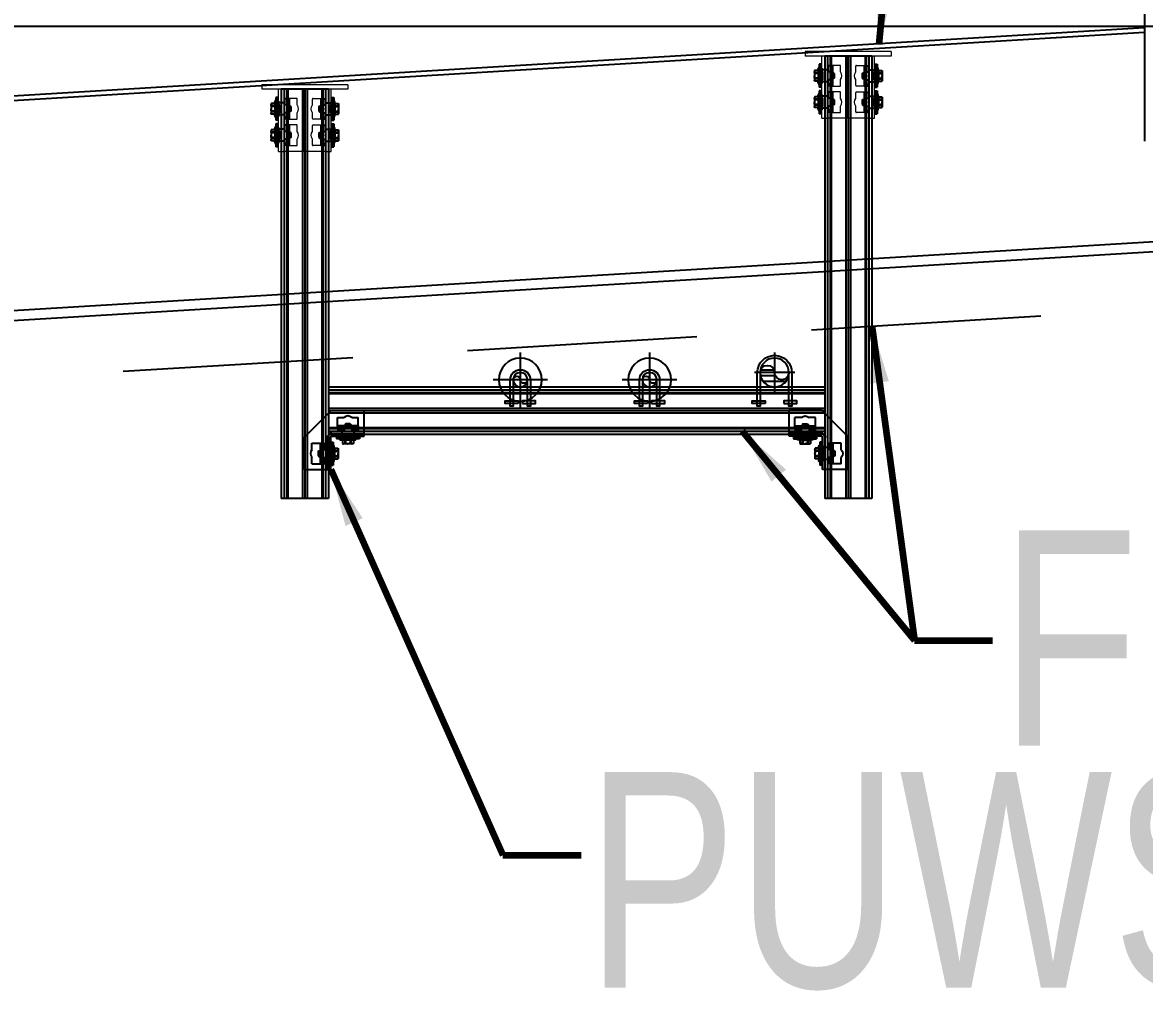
# Model space of a CAD drawing. Header units: millimetres. Extents: x 0 to 268175, y 0 to 74250.
# Drawn here: x 64527 to 66480, y 23017 to 24703 of the extents above; entities that cross this region are included whole.
import ezdxf
from ezdxf.enums import TextEntityAlignment as Align

# ---------------------------------------------------------------- set-up
doc = ezdxf.new("R2010")
doc.units = ezdxf.units.MM
doc.header["$LTSCALE"] = 200
for name, pattern in [('CEN-GAUN', [32.2, 30, -1, 0.2, -1]), ('H3', [3, 2, -1]), ('phl_thick', [0])]:
    doc.linetypes.add(name, pattern=pattern)
for name, color, linetype in [('1 CEN', 15, 'CEN-GAUN'), ('@@P3_P4 환상망 SUPPORT', 143, 'Continuous'), ('BA', 9, 'Continuous'), ('PIPE', 3, 'Continuous'), ('PIPE RACK', 6, 'Continuous'), ('TE', 2, 'Continuous')]:
    doc.layers.add(name, color=color, linetype=linetype)
doc.styles.add('GHS_DIM', font='romans.shx', dxfattribs={"width": 0.7, "bigfont": 'ghs.shx'})
doc.styles.add('돋움체', font='gulim.ttc')
doc.dimstyles.new('LEADER50', dxfattribs={"dimscale": 0, "dimtxt": 100, "dimasz": 100, "dimexe": 50, "dimexo": 50, "dimgap": 40, "dimtad": 1, "dimdec": 0, "dimdsep": 46, "dimtxsty": 'GHS_DIM', "dimcen": 2.5, "dimclrd": 1, "dimclre": 1, "dimclrt": 2, "dimadec": 0, "dimazin": 0, "dimtfac": 1, "dimtdec": 0, "dimtofl": 0, "dimtmove": 0, "dimatfit": 3, "dimfxl": 30, "dimtvp": 1, "dimtolj": 1, "dimtzin": 0, "dimarcsym": 0})

# ---------------------------------------------------------------- blocks, each defined once
blk = doc.blocks.new('A$C655E5722')
at = {"layer": 'PIPE', "color": 1}
blk.add_lwpolyline([(13.8, 46.1, -1), (38.8, 46.1), (38.8, 0), (43.8, 0), (43.8, 46.1, 1), (8.8, 46.1), (8.8, 0), (13.8, 0)], format="xyb", close=True, dxfattribs=at)
for points in [[(22.7, 5), (0, 5), (0, 9.3), (22.7, 9.3)], [(30, 5), (52.7, 5), (52.7, 9.3), (30, 9.3)]]:
    blk.add_lwpolyline(points, close=True, dxfattribs=at)
blk = doc.blocks.new('A$C5D586DC2')
at = {"layer": 'PIPE', "color": 1}
for p, q in [((47.5, 95), (47.5, 0)), ((0, 47.5), (95, 47.5))]:
    blk.add_line(p, q, dxfattribs=at)
blk.add_circle((47.5, 47.5), 37.5, dxfattribs=at)
at = {"layer": 'PIPE'}
blk.add_circle((47.5, 47.5), 12.5, dxfattribs=at)
at = {"layer": 'PIPE', "color": 2}
for centre, start, end in [((41.2, 47.5), 180, 0), ((53.7, 47.5), 0, 180)]:
    blk.add_arc(centre, 6.25, start, end, dxfattribs=at)
blk = doc.blocks.new('A$C26622CD1')
at = {"layer": 'PIPE'}
for name, p in [('A$C5D586DC2', (0, 0)), ('A$C655E5722', (21.2, 1.4))]:
    blk.add_blockref(name, p, dxfattribs=at)
blk = doc.blocks.new('A$C7DF4670E')
at = {"layer": 'PIPE', "color": 1}
blk.add_lwpolyline([(13.8, 58.6, -1), (63.8, 58.6), (63.8, 0), (68.8, 0), (68.8, 58.6, 1), (8.8, 58.6), (8.8, 0), (13.8, 0)], format="xyb", close=True, dxfattribs=at)
for points in [[(22.7, 5), (0, 5), (0, 9.3), (22.7, 9.3)], [(55, 5), (77.7, 5), (77.7, 9.3), (55, 9.3)]]:
    blk.add_lwpolyline(points, close=True, dxfattribs=at)
blk = doc.blocks.new('*X2627')
at = {"color": 0}
for p, q in [((-12702.2, 15370), (-12701.5, 15370)), ((-12679.2, 15370), (-12653.5, 15370)), ((-12677, 15380), (-12653.6, 15380)), ((-12697.4, 15360), (-12658.3, 15360))]:
    blk.add_line(p, q, dxfattribs=at)
blk = doc.blocks.new('A$C621C202B')
at = {"layer": 'PIPE', "color": 1}
for p, q in [((35, 70), (35, 0)), ((0, 35), (70, 35))]:
    blk.add_line(p, q, dxfattribs=at)
at = {"layer": 'PIPE'}
blk.add_circle((35, 35), 25, dxfattribs=at)
at = {"layer": 'PIPE', "color": 2}
for centre, start, end in [((47.5, 35), 0, 180), ((22.5, 35), 180, 0)]:
    blk.add_arc(centre, 12.5, start, end, dxfattribs=at)
at = {"layer": 'PIPE', "color": 1}
blk.add_blockref('*X2627', (12712.8, -15340.6), dxfattribs=at)
blk = doc.blocks.new('A$C33D3164D')
at = {"layer": 'PIPE'}
for name, p in [('A$C7DF4670E', (0, 0)), ('A$C621C202B', (3.8, 23.6))]:
    blk.add_blockref(name, p, dxfattribs=at)
blk = doc.blocks.new('A$Cd080613a')
at = {"layer": '@@P3_P4 환상망 SUPPORT', "color": 2, "linetype": 'phl_thick'}
for p, q in [((-20, 4.434), (-18.540497, 4.434)), ((-20, 1.034), (-20, 4.434)), ((-20, 1.034), (-18.540497, 1.034)), ((-18.540497, 4.434), (-11.18034, 4.434)), ((-18.540497, 1.034), (-18.540497, 4.434)), ((-18.540497, 1.034), (-11.18034, 1.034)), ((-13.5, 0), (-13.5, 1.034)), ((-13.5, 0), (-8, 0)), ((-11.18034, 4.434), (-10.999621, 4.526016)), ((-11.18034, 1.034), (-11.18034, 4.434)), ((-11.18034, 1.034), (-8.008727, 1.034)), ((-10.999621, 4.526016), (-10.817799, 4.607405)), ((-10.817799, 4.607405), (-10.635521, 4.678167)), ((-10.635521, 4.678167), (-10.453605, 4.738253)), ((-10.5, -10.466), (-10.5, 0)), ((-10.453605, 4.738253), (-10.273729, 4.787376)), ((-10.309559, 6.434007), (10.309559, 6.434007)), ((-10.273729, 4.787376), (-10.096742, 4.825514)), ((-10.096742, 4.825514), (-9.923378, 4.852767)), ((-9.923378, 4.852767), (-9.754732, 4.869109)), ((-9.754732, 4.869109), (-9.592018, 4.874416)), ((-9.43597, 4.869011), (-9.592018, 4.874416)), ((-9.45, 12.285517), (-8.5, 12.834)), ((-9.45, 12.285517), (-9.425949, 12.285517)), ((-9.45, 6.434), (-9.45, 12.285517)), ((-9.286802, 4.852541), (-9.43597, 4.869011)), ((-9.425949, 12.285517), (-9.225178, 12.382765)), ((-9.425949, 6.434), (-9.425949, 12.285517)), ((-9.14507, 4.825103), (-9.286802, 4.852541)), ((-9.225178, 12.382765), (-9.028632, 12.46982)), ((-9.011345, 4.786714), (-9.14507, 4.825103)), ((-9.028632, 12.46982), (-8.835734, 12.547031)), ((-8.886751, 4.737605), (-9.011345, 4.786714)), ((-8.771402, 4.677806), (-8.886751, 4.737605)), ((-8.835734, 12.547031), (-8.645934, 12.614685)), ((-8.66519, 4.60729), (-8.771402, 4.677806)), ((-8.568009, 4.52603), (-8.66519, 4.60729)), ((-8.645934, 12.614685), (-8.458704, 12.673015)), ((-8.479752, 4.434), (-8.568009, 4.52603)), ((-8.5, 12.834), (8.5, 12.834)), ((-8.383024, 4.342905), (-8.479752, 4.434)), ((-8.479752, 4.434), (8.479752, 4.434)), ((-8.458704, 12.673015), (-8.273532, 12.722205)), ((-8.298335, 4.244727), (-8.383024, 4.342905)), ((-8.225616, 4.140826), (-8.298335, 4.244727)), ((-8.273532, 12.722205), (-8.089918, 12.762387)), ((-8.164452, 4.032743), (-8.225616, 4.140826)), ((-8.114311, 3.921798), (-8.164452, 4.032743)), ((-8.073442, 3.805669), (-8.114311, 3.921798)), ((-8.089918, 12.762387), (-7.907369, 12.793645)), ((-8.041426, 3.683749), (-8.073442, 3.805669)), ((-8.018427, 3.556566), (-8.041426, 3.683749)), ((-8.004602, 3.42465), (-8.018427, 3.556566)), ((-8.006255, 0.977988), (-8.008727, 1.034)), ((-8.004136, 0.924002), (-8.006255, 0.977988)), ((-8.000031, 3.288557), (-8.004602, 3.42465)), ((-8.002394, 0.872075), (-8.004136, 0.924002)), ((-8.001102, 0.822352), (-8.002394, 0.872075)), ((-8.000288, 0.774408), (-8.001102, 0.822352)), ((-8, 0.727727), (-8.000288, 0.774408)), ((-8, -0.157176), (-8, 3.288561)), ((-7.997347, 2.169936), (-8, 2.238707)), ((-7.989459, 2.102767), (-7.997347, 2.169936)), ((-7.976272, 2.037446), (-7.989459, 2.102767)), ((-7.957771, 1.974207), (-7.976272, 2.037446)), ((-7.934047, 1.913249), (-7.957771, 1.974207)), ((-7.905217, 1.854768), (-7.934047, 1.913249)), ((-7.907369, 12.793645), (-7.725397, 12.816016)), ((-7.871396, 1.798956), (-7.905217, 1.854768)), ((-7.832213, 1.745381), (-7.871396, 1.798956)), ((-7.78686, 1.693336), (-7.832213, 1.745381)), ((-7.735268, 1.643293), (-7.78686, 1.693336)), ((-7.677382, 1.595741), (-7.735268, 1.643293)), ((-7.725397, 12.816016), (-7.543511, 12.829488)), ((-7.613221, 1.551128), (-7.677382, 1.595741)), ((-7.54299, 1.509804), (-7.613221, 1.551128)), ((-7.543511, 12.829488), (-7.361216, 12.834)), ((-7.466933, 1.472099), (-7.54299, 1.509804)), ((-7.385253, 1.438355), (-7.466933, 1.472099)), ((-7.298238, 1.408783), (-7.385253, 1.438355)), ((-7.17892, 12.829488), (-7.361216, 12.834)), ((-7.206336, 1.383563), (-7.298238, 1.408783)), ((-7.110023, 1.362871), (-7.206336, 1.383563)), ((-6.997035, 12.816016), (-7.17892, 12.829488)), ((-7.009788, 1.34687), (-7.110023, 1.362871)), ((-6.90625, 1.335597), (-7.009788, 1.34687)), ((-6.815063, 12.793645), (-6.997035, 12.816016)), ((-6.800099, 1.329011), (-6.90625, 1.335597)), ((-6.632514, 12.762387), (-6.815063, 12.793645)), ((-6.691977, 1.327135), (-6.800099, 1.329011)), ((-6.691977, 1.327135), (-6.581325, 1.329907)), ((-6.4489, 12.722205), (-6.632514, 12.762387)), ((-6.581325, 1.329907), (-6.467915, 1.337363)), ((-6.467915, 1.337363), (-6.352408, 1.349526)), ((-6.263728, 12.673015), (-6.4489, 12.722205)), ((-6.352408, 1.349526), (-6.235472, 1.366419)), ((-6.076497, 12.614685), (-6.263728, 12.673015)), ((-6.235472, 1.366419), (-6.117777, 1.387979)), ((-6.117777, 1.387979), (-6, 1.414014)), ((-5.886698, 12.547031), (-6.076497, 12.614685)), ((-6, 1.414014), (-5.30323, 1.57262)), ((-6, -1.216), (-6, 1.414014)), ((-5.6938, 12.46982), (-5.886698, 12.547031)), ((-5.497254, 12.382765), (-5.6938, 12.46982)), ((-5.296482, 12.285517), (-5.497254, 12.382765)), ((-5.30323, 1.57262), (-4.617331, 1.711087)), ((-5.296482, 12.285517), (-4.129467, 12.285517)), ((-5.296482, 6.434), (-5.296482, 12.285517)), ((-4.617331, 1.711087), (-3.940787, 1.829986)), ((-4.129467, 12.285517), (-3.727924, 12.382765)), ((-4.129467, 6.434), (-4.129467, 12.285517)), ((-3.940787, 1.829986), (-3.272149, 1.929801)), ((-3.727924, 12.382765), (-3.334832, 12.46982)), ((-3.334832, 12.46982), (-2.949037, 12.547031)), ((-3.272149, 1.929801), (-2.610019, 2.010935)), ((-2.949037, 12.547031), (-2.569437, 12.614685)), ((-2.610019, 2.010935), (-1.953047, 2.07371)), ((-2.569437, 12.614685), (-2.194977, 12.673015)), ((-2.194977, 12.673015), (-1.824632, 12.722205)), ((-1.953047, 2.07371), (-1.299912, 2.118373)), ((-1.824632, 12.722205), (-1.457404, 12.762387)), ((-1.457404, 12.762387), (-1.092307, 12.793645)), ((-1.299912, 2.118373), (-0.649322, 2.145102)), ((-1.092307, 12.793645), (-0.728363, 12.816016)), ((-0.728363, 12.816016), (-0.364591, 12.829488)), ((-0.649322, 2.145102), (0, 2.154)), ((-0.364591, 12.829488), (0, 12.834)), ((0.364591, 12.829488), (0, 12.834)), ((0.649322, 2.145102), (0, 2.154)), ((0.728363, 12.816016), (0.364591, 12.829488)), ((1.299912, 2.118373), (0.649322, 2.145102)), ((1.092307, 12.793645), (0.728363, 12.816016)), ((1.457404, 12.762387), (1.092307, 12.793645)), ((1.953047, 2.07371), (1.299912, 2.118373)), ((1.824632, 12.722205), (1.457404, 12.762387)), ((2.194977, 12.673015), (1.824632, 12.722205)), ((2.610019, 2.010935), (1.953047, 2.07371)), ((2.569437, 12.614685), (2.194977, 12.673015)), ((2.949037, 12.547031), (2.569437, 12.614685)), ((3.272149, 1.929801), (2.610019, 2.010935)), ((3.334832, 12.46982), (2.949037, 12.547031)), ((3.940787, 1.829986), (3.272149, 1.929801)), ((3.727924, 12.382765), (3.334832, 12.46982)), ((4.129467, 12.285517), (3.727924, 12.382765)), ((4.617331, 1.711087), (3.940787, 1.829986)), ((4.129467, 12.285517), (5.296482, 12.285517)), ((4.129467, 6.434), (4.129467, 12.285517)), ((5.30323, 1.57262), (4.617331, 1.711087)), ((5.296482, 12.285517), (5.517089, 12.391922)), ((5.296482, 6.434), (5.296482, 12.285517)), ((6, 1.414014), (5.30323, 1.57262)), ((5.517089, 12.391922), (5.732653, 12.48604)), ((5.732653, 12.48604), (5.943938, 12.568319)), ((5.943938, 12.568319), (6.151669, 12.639125)), ((6.117777, 1.387979), (6, 1.414014)), ((6, -1.216), (6, 1.414014)), ((6.235472, 1.366419), (6.117777, 1.387979)), ((6.151669, 12.639125), (6.356539, 12.698744)), ((6.352408, 1.349526), (6.235472, 1.366419)), ((6.467915, 1.337363), (6.352408, 1.349526)), ((6.356539, 12.698744), (6.559224, 12.747389)), ((6.581325, 1.329907), (6.467915, 1.337363)), ((6.559224, 12.747389), (6.760381, 12.785202)), ((6.691977, 1.327135), (6.581325, 1.329907)), ((6.691977, 1.327135), (6.800099, 1.329011)), ((6.760381, 12.785202), (6.960663, 12.812253)), ((6.800099, 1.329011), (6.90625, 1.335597)), ((6.90625, 1.335597), (7.009788, 1.34687)), ((6.960663, 12.812253), (7.160721, 12.828542)), ((7.009788, 1.34687), (7.110023, 1.362871)), ((7.110023, 1.362871), (7.206336, 1.383563)), ((7.160721, 12.828542), (7.361216, 12.834)), ((7.206336, 1.383563), (7.298238, 1.408783)), ((7.298238, 1.408783), (7.385253, 1.438355)), ((7.583949, 12.827266), (7.361216, 12.834)), ((7.385253, 1.438355), (7.466933, 1.472099)), ((7.466933, 1.472099), (7.54299, 1.509804)), ((7.54299, 1.509804), (7.613221, 1.551128)), ((7.806234, 12.80717), (7.583949, 12.827266)), ((7.613221, 1.551128), (7.677382, 1.595741)), ((7.677382, 1.595741), (7.735268, 1.643293)), ((7.735268, 1.643293), (7.78686, 1.693336)), ((7.78686, 1.693336), (7.832213, 1.745381)), ((8.028974, 12.773795), (7.806234, 12.80717)), ((7.832213, 1.745381), (7.871395, 1.798957)), ((7.871395, 1.798957), (7.905217, 1.854768)), ((7.905217, 1.854768), (7.934047, 1.913249)), ((7.934047, 1.913249), (7.957771, 1.974207)), ((7.957771, 1.974207), (7.976272, 2.037446)), ((7.976272, 2.037446), (7.989459, 2.102767)), ((7.989459, 2.102767), (7.997347, 2.169936)), ((7.997347, 2.169936), (8, 2.238707)), ((8, 3.288561), (8.004602, 3.42465)), ((8, -0.157176), (8, 3.288561)), ((8, 0.727727), (8.000288, 0.774408)), ((8, 0), (13.5, 0)), ((8.000288, 0.774408), (8.001102, 0.822352)), ((8.001102, 0.822352), (8.002394, 0.872075)), ((8.002394, 0.872075), (8.004128, 0.923982)), ((8.004128, 0.923982), (8.006255, 0.977988)), ((8.004602, 3.42465), (8.018427, 3.556566)), ((8.006255, 0.977988), (8.008727, 1.034)), ((8.008727, 1.034), (20, 1.034)), ((8.018427, 3.556566), (8.041426, 3.683749)), ((8.253062, 12.727113), (8.028974, 12.773795)), ((8.041426, 3.683749), (8.073442, 3.805669)), ((8.073442, 3.805669), (8.114311, 3.921798)), ((8.114311, 3.921798), (8.164452, 4.032743)), ((8.164452, 4.032743), (8.225616, 4.140826)), ((8.225616, 4.140826), (8.298335, 4.244727)), ((8.479397, 12.666988), (8.253062, 12.727113)), ((8.298335, 4.244727), (8.383024, 4.342905)), ((8.383024, 4.342905), (8.4798, 4.433966)), ((8.70889, 12.593179), (8.479397, 12.666988)), ((8.479752, 4.434), (8.567993, 4.526015)), ((9.45, 12.285517), (8.5, 12.834)), ((8.567993, 4.526015), (8.665364, 4.607404)), ((8.665364, 4.607404), (8.772082, 4.678167)), ((8.942483, 12.505333), (8.70889, 12.593179)), ((8.772082, 4.678167), (8.888251, 4.738253)), ((8.888251, 4.738253), (9.013275, 4.787375)), ((9.181157, 12.402978), (8.942483, 12.505333)), ((9.013275, 4.787375), (9.146859, 4.825513)), ((9.146859, 4.825513), (9.288848, 4.852767)), ((9.425949, 12.285517), (9.181157, 12.402978)), ((9.288848, 4.852767), (9.438622, 4.869109)), ((9.425949, 12.285517), (9.45, 12.285517)), ((9.425949, 6.434), (9.425949, 12.285517)), ((9.438622, 4.869109), (9.595039, 4.874416)), ((9.45, 6.434), (9.45, 12.285517)), ((9.757758, 4.869011), (9.595039, 4.874416)), ((9.925931, 4.852541), (9.757758, 4.869011)), ((10.099052, 4.825103), (9.925931, 4.852541)), ((10.276366, 4.786714), (10.099052, 4.825103)), ((10.45592, 4.737606), (10.276366, 4.786714)), ((10.63676, 4.677807), (10.45592, 4.737606)), ((10.5, -10.466), (10.5, 0)), ((10.81822, 4.607291), (10.63676, 4.677807)), ((10.999636, 4.526031), (10.81822, 4.607291)), ((11.18034, 4.434), (10.999636, 4.526031)), ((11.18034, 4.434), (18.540497, 4.434)), ((11.18034, 1.034), (11.18034, 4.434)), ((13.5, 0), (13.5, 1.034)), ((18.540497, 4.434), (20, 4.434)), ((18.540497, 1.034), (18.540497, 4.434)), ((20, 1.034), (20, 4.434)), ((-17.5, -10.466), (-6.800735, -10.466)), ((-17.5, -18.466001), (-17.5, -10.466)), ((-17.5, -18.466001), (17.5, -18.466001)), ((-6.800735, -16.249999), (-6.800735, -10.466)), ((-6.800735, -16.249999), (6.800735, -16.249999)), ((-6, -1.216), (6, -1.216)), ((-5, -20.63), (-5, -18.466001)), ((5, -20.63), (5, -18.466001)), ((6.800735, -10.466), (17.5, -10.466)), ((6.800735, -16.249999), (6.800735, -10.466)), ((14.5, -18.466001), (14.5, -10.466)), ((17.5, -18.466001), (17.5, -10.466)), ((-4.064, -21.565999), (-5, -20.63)), ((-5, -20.63), (5, -20.63)), ((-4.064, -21.565999), (4.064, -21.565999)), ((4.064, -21.565999), (5, -20.63))]:
    blk.add_line(p, q, dxfattribs=at)
for centre, start, end in [((-10.309559, -0.066037), 90.000000636, 136.186859386), ((10.309559, -0.066037), 43.813140614, 89.999999364)]:
    blk.add_arc(centre, 6.500044, start, end, dxfattribs=at)
for centre, start_param, end_param in [((-6, -0.157176), 3.1415926536, 4.7123889763), ((6, -0.157176), 4.7123889844, 6.2831853072)]:
    blk.add_ellipse(centre, major_axis=(2, 0), ratio=0.529412, start_param=start_param, end_param=end_param, dxfattribs=at)
blk = doc.blocks.new('A$C467f8655')
at = {"layer": '@@P3_P4 환상망 SUPPORT', "color": 5, "linetype": 'Continuous', "lineweight": 0, "extrusion": (1, -2.22045e-16, -2.22045e-16)}
for p, q in [((-75, 0), (-75, -8)), ((-75, 0), (75, 0)), ((75, 0), (75, -8)), ((-75, -8), (75, -8)), ((-46, -116), (-46, -8)), ((-1, -116), (-1, -8)), ((1, -116), (1, -8)), ((46, -116), (46, -8)), ((-29.8, -25), (-29.8, -35.3)), ((-14.2, -24), (-28.8, -24)), ((-13.2, -35.3), (-13.2, -25)), ((13.2, -35.3), (13.2, -25)), ((14.2, -24), (28.8, -24)), ((29.8, -25), (29.8, -35.3)), ((-29.8, -48.7), (-29.8, -59)), ((-13.2, -59), (-13.2, -48.7)), ((13.2, -59), (13.2, -48.7)), ((29.8, -48.7), (29.8, -59)), ((-29.8, -71), (-29.8, -81.3)), ((-28.8, -60), (-14.2, -60)), ((-14.2, -70), (-28.8, -70)), ((-13.2, -81.3), (-13.2, -71)), ((13.2, -81.3), (13.2, -71)), ((28.8, -60), (14.2, -60)), ((14.2, -70), (28.8, -70)), ((29.8, -71), (29.8, -81.3)), ((-29.8, -94.7), (-29.8, -105)), ((-13.2, -105), (-13.2, -94.7)), ((13.2, -105), (13.2, -94.7)), ((29.8, -94.7), (29.8, -105)), ((-38, -116), (-46, -116)), ((-38, -116), (-1, -116)), ((-28.8, -106), (-14.2, -106)), ((1, -116), (38, -116)), ((28.8, -106), (14.2, -106)), ((46, -116), (38, -116))]:
    blk.add_line(p, q, dxfattribs=at)
at = {"layer": '@@P3_P4 환상망 SUPPORT', "color": 5, "linetype": 'Continuous', "lineweight": 0}
for centre, radius, start, end in [((-21.5, -42), 10.7, 140.7731, 219.2269), ((-21.5, -42), 10.6, 320.7731, 39.2269), ((-21.5, -88), 10.7, 140.7731, 219.2269), ((-21.5, -88), 10.6, 320.7731, 39.2269)]:
    blk.add_arc(centre, radius, start, end, dxfattribs=at)
at = {"layer": '@@P3_P4 환상망 SUPPORT', "color": 5, "linetype": 'Continuous', "lineweight": 0, "extrusion": (-2.22045e-16, 4.93038e-32, -1)}
for centre, radius, start, end in [((28.8, -25), 1, 0, 90), ((14.2, -25), 1, 90, 180), ((-21.5, -42), 10.6, 320.7731, 39.2269), ((-14.2, -25), 1, 0, 90), ((-28.8, -25), 1, 90, 180), ((-21.5, -42), 10.6, 140.7731, 219.2269), ((28.8, -59), 1, 270, 0), ((28.8, -71), 1, 0, 90), ((14.2, -59), 1, 180, 270), ((14.2, -71), 1, 90, 180), ((-14.2, -59), 1, 270, 0), ((-14.2, -71), 1, 0, 90), ((-28.8, -59), 1, 180, 270), ((-28.8, -71), 1, 90, 180), ((-21.5, -88), 10.6, 320.7731, 39.2269), ((-21.5, -88), 10.6, 140.7731, 219.2269), ((28.8, -105), 1, 270, 0), ((14.2, -105), 1, 180, 270), ((-14.2, -105), 1, 270, 0), ((-28.8, -105), 1, 180, 270)]:
    blk.add_arc(centre, radius, start, end, dxfattribs=at)
at = {"layer": '@@P3_P4 환상망 SUPPORT', "color": 2, "linetype": 'Continuous', "xscale": -1, "rotation": 90}
for p in [(-46, -42), (-46, -88)]:
    blk.add_blockref('A$Cd080613a', p, dxfattribs=at)
at = {"layer": '@@P3_P4 환상망 SUPPORT', "color": 2, "linetype": 'Continuous', "rotation": 270}
for p in [(46, -42), (46, -88)]:
    blk.add_blockref('A$Cd080613a', p, dxfattribs=at)
blk = doc.blocks.new('*U4259')
at = {"layer": '@@P3_P4 환상망 SUPPORT', "linetype": 'phl_thick'}
for p, q in [((0, 41), (712.1, 41)), ((0, -41), (0, 41)), ((712.1, -41), (712.1, 41)), ((0, 36.1), (712.1, 36.1)), ((0, 31.3), (712.1, 31.3)), ((0, 30.6), (712.1, 30.6)), ((0, 30.4), (712.1, 30.4)), ((0, 29.7), (712.1, 29.7)), ((0, 4.1), (712.1, 4.1)), ((0, 0), (712.1, 0)), ((0, -4.1), (712.1, -4.1)), ((0, -29.7), (712.1, -29.7)), ((0, -30.4), (712.1, -30.4)), ((0, -30.6), (712.1, -30.6)), ((0, -31.3), (712.1, -31.3)), ((0, -36.1), (712.1, -36.1)), ((0, -41), (712.1, -41))]:
    blk.add_line(p, q, dxfattribs=at)
blk = doc.blocks.new('*U4257')
at = {"layer": '@@P3_P4 환상망 SUPPORT', "linetype": 'phl_thick'}
for p, q in [((0, 41), (769.6, 41)), ((0, -41), (0, 41)), ((769.6, -41), (769.6, 41)), ((0, 36.1), (769.6, 36.1)), ((0, 31.3), (769.6, 31.3)), ((0, 30.6), (769.6, 30.6)), ((0, 30.4), (769.6, 30.4)), ((0, 29.7), (769.6, 29.7)), ((0, 4.1), (769.6, 4.1)), ((0, 0), (769.6, 0)), ((0, -4.1), (769.6, -4.1)), ((0, -29.7), (769.6, -29.7)), ((0, -30.4), (769.6, -30.4)), ((0, -30.6), (769.6, -30.6)), ((0, -31.3), (769.6, -31.3)), ((0, -36.1), (769.6, -36.1)), ((0, -41), (769.6, -41))]:
    blk.add_line(p, q, dxfattribs=at)
blk = doc.blocks.new('*U3741')
at = {"layer": '@@P3_P4 환상망 SUPPORT', "linetype": 'phl_thick'}
for p, q in [((0, 41), (863.8, 41)), ((0, -41), (0, 41)), ((863.8, -41), (863.8, 41)), ((0, 36.1), (863.8, 36.1)), ((0, 31.3), (863.8, 31.3)), ((0, 30.6), (863.8, 30.6)), ((0, 30.4), (863.8, 30.4)), ((0, 29.7), (863.8, 29.7)), ((0, 4.1), (863.8, 4.1)), ((0, 0), (863.8, 0)), ((0, -4.1), (863.8, -4.1)), ((0, -29.7), (863.8, -29.7)), ((0, -30.4), (863.8, -30.4)), ((0, -30.6), (863.8, -30.6)), ((0, -31.3), (863.8, -31.3)), ((0, -36.1), (863.8, -36.1)), ((0, -41), (863.8, -41))]:
    blk.add_line(p, q, dxfattribs=at)
blk = doc.blocks.new('A$Cc3c98554')
at = {"layer": '@@P3_P4 환상망 SUPPORT', "color": 6, "linetype": 'phl_thick'}
for p, q in [((-57, 0), (0, 0)), ((0, -45), (0, 0)), ((-103, -46), (-57.000017, -0.000015)), ((-46, -12), (-34.734983, -12)), ((-46, -28.5), (-46, -12)), ((-21.265018, -12), (-10, -12)), ((-10, -28.5), (-10, -12)), ((-64.816234, -46), (-57, -38.183766)), ((-57, -41), (-57, -38.183766)), ((-46, -28.5), (-34.734983, -28.5)), ((-21.265018, -28.5), (-10, -28.5)), ((-103, -103), (-103, -46)), ((-91, -57), (-74.5, -57)), ((-91, -68.265017), (-91, -57)), ((-74.5, -68.265017), (-74.5, -57)), ((-64.816234, -46), (-62, -46)), ((-63, -103), (-63, -46)), ((-62, -103), (-62, -46)), ((-58, -103), (-58, -46)), ((-57, -40), (0, -40)), ((-57, -41), (0, -41)), ((-57, -45), (0, -45)), ((-91, -93), (-91, -81.734982)), ((-91, -93), (-74.5, -93)), ((-74.5, -93), (-74.5, -81.734982)), ((-103, -103), (-58, -103))]:
    blk.add_line(p, q, dxfattribs=at)
for centre, radius, start, end in [((-28, -20.25), 10.65, 50.773127024, 129.226880882), ((-28, -20.25), 10.65, 230.773119118, 309.226872976), ((-57, -46), 5, 90.000000002, 180), ((-57, -46), 1, 90.000000007, 180), ((-82.75, -75), 10.65, 140.773119117, 219.226872976), ((-82.75, -75), 10.65, 320.773127024, 39.226880883)]:
    blk.add_arc(centre, radius, start, end, dxfattribs=at)
at = {"layer": '@@P3_P4 환상망 SUPPORT', "color": 2, "linetype": 'Continuous'}
for p, rotation in [((-28, -45), 180), ((-58, -75), 270)]:
    blk.add_blockref('A$Cd080613a', p, dxfattribs=dict(at, rotation=rotation))

msp = doc.modelspace()

# ---------------------------------------------------------------- linework, layer by layer
at = {"layer": '1 CEN'}
msp.add_line((108359.9, 24695.7), (59849.9, 24695.7), dxfattribs=at)
at = {"layer": 'BA'}
for p, q in [((63504.9, 24140.2), (76154.9, 24905.1)), ((63504.9, 24123.2), (76154.9, 24888.1)), ((66479.9, 24895.7), (66479.9, 24496.2)), ((63504.9, 24513.9), (66479.9, 24693.8)), ((63504.9, 24505.9), (66479.9, 24685.8))]:
    msp.add_line(p, q, dxfattribs=at)
at = {"layer": 'TE', "color": 6, "linetype": 'H3'}
msp.add_line((63504.9, 24023), (84829.9, 25312.4), dxfattribs=at)

# ---------------------------------------------------------------- block references
at = {"layer": '@@P3_P4 환상망 SUPPORT', "color": 5, "linetype": 'Continuous', "xscale": -1}
for p in [(65964.4, 24651.8), (65018.7, 24594.3)]:
    msp.add_blockref('A$C467f8655', p, dxfattribs=at)
at = {"layer": '@@P3_P4 환상망 SUPPORT', "linetype": 'Continuous', "xscale": -1}
for name, p, rotation in [('*U4257', (65964.4, 24643.8), 89.99999999999962), ('*U4259', (65018.7, 24586.3), 89.99999999999962), ('*U3741', (65059.7, 24027.2), 180)]:
    msp.add_blockref(name, p, dxfattribs=dict(at, rotation=rotation))
at = {"layer": '@@P3_P4 환상망 SUPPORT', "color": 6}
msp.add_blockref('A$Cc3c98554', (65121.7, 24027.2), dxfattribs=at)
at = {"layer": '@@P3_P4 환상망 SUPPORT', "color": 6, "xscale": -1}
msp.add_blockref('A$Cc3c98554', (65861.4, 24027.2), dxfattribs=at)
at = {"layer": 'PIPE', "xscale": -1}
for name, p in [('A$C26622CD1', (65441.2, 24033.2)), ('A$C26622CD1', (65666.2, 24033.2)), ('A$C33D3164D', (65875, 24034.6))]:
    msp.add_blockref(name, p, dxfattribs=at)

# ---------------------------------------------------------------- texts
at = {"layer": 'PIPE RACK', "style": '돋움체', "width": 0.8}
for s, p in [('FUS 41D', (66229.5, 23631.1, 0)), ('PUWS 2x2', (65508.5, 23210.2, 0))]:
    msp.add_text(s, height=375, dxfattribs=at).set_placement(p, align=Align.MIDDLE_LEFT)

# ---------------------------------------------------------------- leaders
at = {"color": 30}
for points in [[(66018.4, 24664.4), (66079.6, 25321.6), (66308.5, 25321.6)], [(66005.4, 24175.1), (66079.6, 23626.7), (66215.7, 23626.7)], [(65780, 23991.1), (66079.6, 23626.7), (66215.7, 23626.7)], [(65063.7, 23924.2), (65363.3, 23253), (65499.4, 23253)]]:
    msp.add_leader(points, dimstyle='LEADER50', override={"dimscale": 1, "dimtxt": 100, "dimasz": 100, "dimgap": 40, "dimtad": 0, "dimtxsty": 'GHS_DIM', "dimclrd": 1, "dimlwd": 65534}, dxfattribs=at)

doc.saveas('drawing.dxf')
